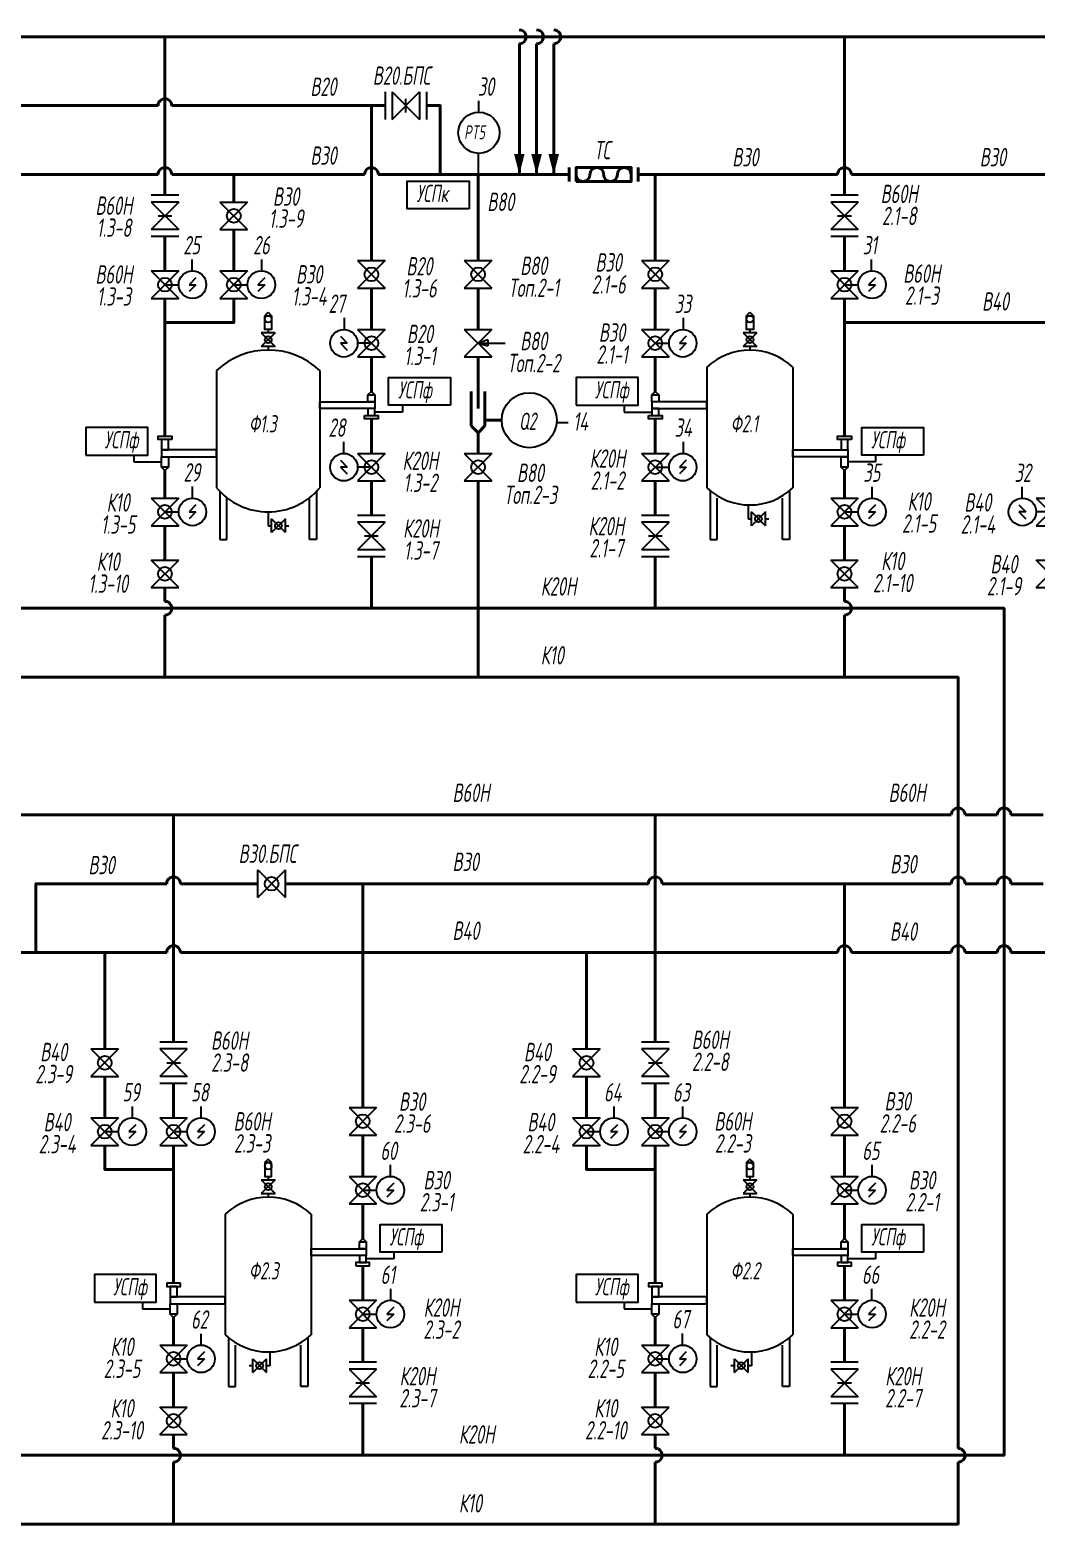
# Model space of a CAD drawing. Header units: millimetres. Extents: x 1510 to 10524, y 7125 to 13164.
# Drawn here: x 3824.5 to 3976.3, y 10867 to 11092.2 of the extents above; entities that cross this region are included whole.
import ezdxf

# ---------------------------------------------------------------- set-up
doc = ezdxf.new("R2010")
doc.units = ezdxf.units.MM
doc.header["$LTSCALE"] = 4
for name, color, linetype in [('1', 7, 'Continuous'), ('2', 7, 'Continuous'), ('В80', 1, 'Continuous'), ('Надписи', 7, 'Continuous')]:
    doc.layers.add(name, color=color, linetype=linetype)
doc.layers.add('В20', color=7, linetype='Continuous', lineweight=40, true_color=0x0a7800)
doc.layers.add('К10', color=7, linetype='Continuous', lineweight=40, true_color=0xffbe00)
for name, color, linetype, lineweight in [('В30', 136, 'Continuous', 40), ('В40', 142, 'Continuous', 40), ('В60Н', 140, 'Continuous', 40), ('К20Н', 33, 'Continuous', 40), ('Р1', 90, 'Continuous', 40), ('Р3', 212, 'Continuous', 40), ('Р4', 50, 'Continuous', 40)]:
    doc.layers.add(name, color=color, linetype=linetype, lineweight=lineweight)
doc.styles.add('Eskd знаки', font='eskd.shx', dxfattribs={"width": 0.8, "oblique": 10})

msp = doc.modelspace()

# ---------------------------------------------------------------- linework, layer by layer
for p, q in [((3878.1, 11082.89), (3878.1, 11078.74)), ((3879.13, 11082.89), (3879.13, 11078.74)), ((3879.13, 11078.74), (3883.29, 11082.89)), ((3879.13, 11082.89), (3883.29, 11078.74)), ((3881.21, 11079.78), (3881.21, 11081.85)), ((3883.29, 11082.89), (3883.29, 11078.74)), ((3884.32, 11082.89), (3884.32, 11078.74)), ((3846.97, 11067.32), (3842.81, 11067.32)), ((3846.97, 11066.29), (3842.81, 11066.29)), ((3842.81, 11066.29), (3846.97, 11062.14)), ((3846.97, 11066.29), (3842.81, 11062.14)), ((3853.19, 11066.29), (3857.34, 11066.29)), ((3857.34, 11066.29), (3853.19, 11062.14)), ((3853.19, 11066.29), (3857.34, 11062.14)), ((3949.44, 11067.32), (3945.29, 11067.32)), ((3949.44, 11066.29), (3945.29, 11066.29)), ((3945.29, 11066.29), (3949.44, 11062.14)), ((3949.44, 11066.29), (3945.29, 11062.14)), ((3843.85, 11064.21), (3845.93, 11064.21)), ((3946.33, 11064.21), (3948.4, 11064.21)), ((3846.97, 11062.14), (3842.81, 11062.14)), ((3853.19, 11062.14), (3857.34, 11062.14)), ((3949.44, 11062.14), (3945.29, 11062.14)), ((3846.97, 11061.1), (3842.81, 11061.1)), ((3949.44, 11061.1), (3945.29, 11061.1)), ((3873.95, 11057.47), (3878.1, 11057.47)), ((3878.1, 11057.47), (3873.95, 11053.31)), ((3873.95, 11057.47), (3878.1, 11053.31)), ((3890.03, 11057.47), (3894.18, 11057.47)), ((3894.18, 11057.47), (3890.03, 11053.31)), ((3890.03, 11057.47), (3894.18, 11053.31)), ((3916.75, 11057.47), (3920.9, 11057.47)), ((3920.9, 11057.47), (3916.75, 11053.31)), ((3916.75, 11057.47), (3920.9, 11053.31)), ((3842.81, 11055.91), (3846.97, 11055.91)), ((3846.97, 11055.91), (3842.81, 11051.76)), ((3842.81, 11055.91), (3846.97, 11051.76)), ((3853.19, 11055.91), (3857.34, 11055.91)), ((3857.34, 11055.91), (3853.19, 11051.76)), ((3853.19, 11055.91), (3857.34, 11051.76)), ((3945.29, 11055.91), (3949.44, 11055.91)), ((3949.44, 11055.91), (3945.29, 11051.76)), ((3945.29, 11055.91), (3949.44, 11051.76)), ((3844.89, 11053.83), (3846.97, 11053.83)), ((3855.27, 11053.83), (3857.34, 11053.83)), ((3873.95, 11053.31), (3878.1, 11053.31)), ((3890.03, 11053.31), (3894.18, 11053.31)), ((3916.75, 11053.31), (3920.9, 11053.31)), ((3947.37, 11053.83), (3949.44, 11053.83)), ((3842.81, 11051.76), (3846.97, 11051.76)), ((3853.19, 11051.76), (3857.34, 11051.76)), ((3945.29, 11051.76), (3949.44, 11051.76)), ((3859.94, 11049.16), (3860.46, 11049.68)), ((3860.46, 11049.68), (3860.97, 11049.16)), ((3932.58, 11049.16), (3933.1, 11049.68)), ((3933.1, 11049.68), (3933.62, 11049.16)), ((3861.49, 11046.57), (3859.42, 11046.57)), ((3859.42, 11046.57), (3861.49, 11044.49)), ((3861.49, 11046.57), (3859.42, 11044.49)), ((3860.46, 11047.09), (3860.46, 11046.57)), ((3873.95, 11047.09), (3878.1, 11047.09)), ((3878.1, 11047.09), (3873.95, 11042.94)), ((3873.95, 11047.09), (3878.1, 11042.94)), ((3890.03, 11047.09), (3894.18, 11047.09)), ((3894.18, 11047.09), (3890.03, 11042.94)), ((3890.03, 11047.09), (3894.18, 11042.94)), ((3893.56, 11045.53), (3892.11, 11045.01)), ((3893.56, 11045.53), (3893.56, 11044.6)), ((3916.75, 11047.09), (3920.9, 11047.09)), ((3920.9, 11047.09), (3916.75, 11042.94)), ((3916.75, 11047.09), (3920.9, 11042.94)), ((3934.13, 11046.57), (3932.06, 11046.57)), ((3932.06, 11046.57), (3934.13, 11044.49)), ((3934.13, 11046.57), (3932.06, 11044.49)), ((3933.1, 11047.09), (3933.1, 11046.57)), ((3861.49, 11044.49), (3859.42, 11044.49)), ((3860.46, 11044.49), (3860.46, 11043.98)), ((3876.02, 11045.01), (3873.95, 11045.01)), ((3892.11, 11045.01), (3893.56, 11044.6)), ((3892.11, 11045.01), (3896.17, 11045.01)), ((3918.83, 11045.01), (3920.9, 11045.01)), ((3934.13, 11044.49), (3932.06, 11044.49)), ((3933.1, 11044.49), (3933.1, 11043.98)), ((3873.95, 11042.94), (3878.1, 11042.94)), ((3890.03, 11042.94), (3894.18, 11042.94)), ((3916.75, 11042.94), (3920.9, 11042.94)), ((3876.02, 11037.75), (3875.5, 11037.23)), ((3876.54, 11037.23), (3876.02, 11037.75)), ((3918.83, 11037.75), (3918.31, 11037.23)), ((3919.35, 11037.23), (3918.83, 11037.75)), ((3880.69, 11034.64), (3876.54, 11034.64)), ((3880.69, 11035.67), (3880.69, 11034.64)), ((3914.16, 11035.67), (3914.16, 11034.64)), ((3914.16, 11034.64), (3918.31, 11034.64)), ((3840.22, 11028.15), (3840.22, 11027.11)), ((3873.95, 11028.41), (3878.1, 11028.41)), ((3878.1, 11028.41), (3873.95, 11024.26)), ((3873.95, 11028.41), (3878.1, 11024.26)), ((3890.03, 11028.41), (3894.18, 11028.41)), ((3894.18, 11028.41), (3890.03, 11024.26)), ((3890.03, 11028.41), (3894.18, 11024.26)), ((3916.75, 11028.41), (3920.9, 11028.41)), ((3920.9, 11028.41), (3916.75, 11024.26)), ((3916.75, 11028.41), (3920.9, 11024.26)), ((3952.03, 11028.15), (3952.03, 11027.11)), ((3840.22, 11027.11), (3844.37, 11027.11)), ((3844.89, 11025.82), (3844.37, 11026.33)), ((3845.41, 11026.33), (3844.89, 11025.82)), ((3876.02, 11026.33), (3873.95, 11026.33)), ((3918.83, 11026.33), (3920.9, 11026.33)), ((3947.37, 11025.82), (3946.85, 11026.33)), ((3947.88, 11026.33), (3947.37, 11025.82)), ((3952.03, 11027.11), (3947.88, 11027.11)), ((3873.95, 11024.26), (3878.1, 11024.26)), ((3890.03, 11024.26), (3894.18, 11024.26)), ((3916.75, 11024.26), (3920.9, 11024.26)), ((3842.81, 11021.66), (3846.97, 11021.66)), ((3846.97, 11021.66), (3842.81, 11017.51)), ((3842.81, 11021.66), (3846.97, 11017.51)), ((3932.84, 11020.63), (3932.84, 11018.55)), ((3945.29, 11021.66), (3949.44, 11021.66)), ((3949.44, 11021.66), (3945.29, 11017.51)), ((3945.29, 11021.66), (3949.44, 11017.51)), ((3976.26, 11021.66), (3980.41, 11021.66)), ((3980.41, 11021.66), (3976.26, 11017.51)), ((3976.26, 11021.66), (3980.41, 11017.51)), ((3844.89, 11019.59), (3846.97, 11019.59)), ((3860.46, 11019.59), (3860.46, 11017.51)), ((3860.97, 11016.48), (3860.97, 11018.55)), ((3863.05, 11018.55), (3860.97, 11016.48)), ((3863.05, 11016.48), (3860.97, 11018.55)), ((3863.05, 11016.48), (3863.05, 11018.55)), ((3878.1, 11019.07), (3873.95, 11019.07)), ((3920.9, 11019.07), (3916.75, 11019.07)), ((3932.84, 11018.55), (3933.36, 11018.55)), ((3933.36, 11017.51), (3933.36, 11019.59)), ((3935.43, 11019.59), (3933.36, 11017.51)), ((3935.43, 11017.51), (3933.36, 11019.59)), ((3935.43, 11017.51), (3935.43, 11019.59)), ((3935.43, 11018.55), (3935.95, 11018.55)), ((3947.37, 11019.59), (3949.44, 11019.59)), ((3978.34, 11019.59), (3976.26, 11019.59)), ((3842.81, 11017.51), (3846.97, 11017.51)), ((3860.46, 11017.51), (3860.97, 11017.51)), ((3863.05, 11017.51), (3863.57, 11017.51)), ((3878.1, 11018.03), (3873.95, 11018.03)), ((3873.95, 11018.03), (3878.1, 11013.88)), ((3878.1, 11018.03), (3873.95, 11013.88)), ((3920.9, 11018.03), (3916.75, 11018.03)), ((3916.75, 11018.03), (3920.9, 11013.88)), ((3920.9, 11018.03), (3916.75, 11013.88)), ((3945.29, 11017.51), (3949.44, 11017.51)), ((3976.26, 11017.51), (3980.41, 11017.51)), ((3878.1, 11013.88), (3873.95, 11013.88)), ((3874.98, 11015.96), (3877.06, 11015.96)), ((3920.9, 11013.88), (3916.75, 11013.88)), ((3917.79, 11015.96), (3919.87, 11015.96)), ((3842.81, 11012.32), (3846.97, 11012.32)), ((3846.97, 11008.17), (3842.81, 11012.32)), ((3842.81, 11008.17), (3846.97, 11012.32)), ((3878.1, 11012.84), (3873.95, 11012.84)), ((3920.9, 11012.84), (3916.75, 11012.84)), ((3945.29, 11012.32), (3949.44, 11012.32)), ((3949.44, 11008.17), (3945.29, 11012.32)), ((3945.29, 11008.17), (3949.44, 11012.32)), ((3976.26, 11012.32), (3980.41, 11012.32)), ((3980.41, 11008.17), (3976.26, 11012.32)), ((3976.26, 11008.17), (3980.41, 11012.32)), ((3842.81, 11008.17), (3846.97, 11008.17)), ((3945.29, 11008.17), (3949.44, 11008.17)), ((3976.26, 11008.17), (3980.41, 11008.17)), ((3858.9, 10961.48), (3858.9, 10965.63)), ((3858.9, 10965.63), (3863.05, 10961.48)), ((3858.9, 10961.48), (3863.05, 10965.63)), ((3863.05, 10961.48), (3863.05, 10965.63)), ((3848.26, 10939.68), (3844.11, 10939.68)), ((3920.9, 10939.68), (3916.75, 10939.68)), ((3833.73, 10938.65), (3837.89, 10938.65)), ((3837.89, 10938.65), (3833.73, 10934.5)), ((3833.73, 10938.65), (3837.89, 10934.5)), ((3848.26, 10938.65), (3844.11, 10938.65)), ((3844.11, 10938.65), (3848.26, 10934.5)), ((3848.26, 10938.65), (3844.11, 10934.5)), ((3906.37, 10938.65), (3910.53, 10938.65)), ((3910.53, 10938.65), (3906.37, 10934.5)), ((3906.37, 10938.65), (3910.53, 10934.5)), ((3920.9, 10938.65), (3916.75, 10938.65)), ((3916.75, 10938.65), (3920.9, 10934.5)), ((3920.9, 10938.65), (3916.75, 10934.5)), ((3845.15, 10936.57), (3847.22, 10936.57)), ((3917.79, 10936.57), (3919.87, 10936.57)), ((3833.73, 10934.5), (3837.89, 10934.5)), ((3848.26, 10934.5), (3844.11, 10934.5)), ((3848.26, 10933.46), (3844.11, 10933.46)), ((3906.37, 10934.5), (3910.53, 10934.5)), ((3920.9, 10934.5), (3916.75, 10934.5)), ((3920.9, 10933.46), (3916.75, 10933.46)), ((3872.65, 10929.83), (3876.8, 10929.83)), ((3876.8, 10929.83), (3872.65, 10925.67)), ((3872.65, 10929.83), (3876.8, 10925.67)), ((3945.29, 10929.83), (3949.44, 10929.83)), ((3949.44, 10929.83), (3945.29, 10925.67)), ((3945.29, 10929.83), (3949.44, 10925.67)), ((3833.73, 10928.27), (3837.89, 10928.27)), ((3837.89, 10928.27), (3833.73, 10924.12)), ((3833.73, 10928.27), (3837.89, 10924.12)), ((3835.81, 10926.19), (3837.89, 10926.19)), ((3844.11, 10928.27), (3848.26, 10928.27)), ((3848.26, 10928.27), (3844.11, 10924.12)), ((3844.11, 10928.27), (3848.26, 10924.12)), ((3846.19, 10926.19), (3848.26, 10926.19)), ((3906.37, 10928.27), (3910.53, 10928.27)), ((3910.53, 10928.27), (3906.37, 10924.12)), ((3906.37, 10928.27), (3910.53, 10924.12)), ((3908.45, 10926.19), (3910.53, 10926.19)), ((3916.75, 10928.27), (3920.9, 10928.27)), ((3920.9, 10928.27), (3916.75, 10924.12)), ((3916.75, 10928.27), (3920.9, 10924.12)), ((3918.83, 10926.19), (3920.9, 10926.19)), ((3833.73, 10924.12), (3837.89, 10924.12)), ((3844.11, 10924.12), (3848.26, 10924.12)), ((3872.65, 10925.67), (3876.8, 10925.67)), ((3906.37, 10924.12), (3910.53, 10924.12)), ((3916.75, 10924.12), (3920.9, 10924.12)), ((3945.29, 10925.67), (3949.44, 10925.67)), ((3860.46, 10922.04), (3859.94, 10921.52)), ((3860.97, 10921.52), (3860.46, 10922.04)), ((3933.1, 10922.04), (3932.58, 10921.52)), ((3933.62, 10921.52), (3933.1, 10922.04)), ((3860.46, 10919.45), (3860.46, 10918.93)), ((3872.65, 10919.45), (3876.8, 10919.45)), ((3876.8, 10919.45), (3872.65, 10915.3)), ((3872.65, 10919.45), (3876.8, 10915.3)), ((3933.1, 10919.45), (3933.1, 10918.93)), ((3945.29, 10919.45), (3949.44, 10919.45)), ((3949.44, 10919.45), (3945.29, 10915.3)), ((3945.29, 10919.45), (3949.44, 10915.3)), ((3859.42, 10918.93), (3861.49, 10918.93)), ((3861.49, 10918.93), (3859.42, 10916.85)), ((3859.42, 10918.93), (3861.49, 10916.85)), ((3874.72, 10917.37), (3876.8, 10917.37)), ((3932.06, 10918.93), (3934.13, 10918.93)), ((3934.13, 10918.93), (3932.06, 10916.85)), ((3932.06, 10918.93), (3934.13, 10916.85)), ((3947.37, 10917.37), (3949.44, 10917.37)), ((3859.42, 10916.85), (3861.49, 10916.85)), ((3860.46, 10916.85), (3860.46, 10916.34)), ((3872.65, 10915.3), (3876.8, 10915.3)), ((3932.06, 10916.85), (3934.13, 10916.85)), ((3933.1, 10916.85), (3933.1, 10916.34)), ((3945.29, 10915.3), (3949.44, 10915.3)), ((3874.72, 10910.11), (3874.21, 10909.59)), ((3875.24, 10909.59), (3874.72, 10910.11)), ((3879.39, 10908.03), (3879.39, 10907)), ((3947.37, 10910.11), (3946.85, 10909.59)), ((3947.88, 10909.59), (3947.37, 10910.11)), ((3952.03, 10908.03), (3952.03, 10907)), ((3879.39, 10907), (3875.24, 10907)), ((3952.03, 10907), (3947.88, 10907)), ((3841.52, 10900.51), (3841.52, 10899.47)), ((3841.52, 10899.47), (3845.67, 10899.47)), ((3872.65, 10900.77), (3876.8, 10900.77)), ((3876.8, 10900.77), (3872.65, 10896.62)), ((3872.65, 10900.77), (3876.8, 10896.62)), ((3914.16, 10900.51), (3914.16, 10899.47)), ((3914.16, 10899.47), (3918.31, 10899.47)), ((3945.29, 10900.77), (3949.44, 10900.77)), ((3949.44, 10900.77), (3945.29, 10896.62)), ((3945.29, 10900.77), (3949.44, 10896.62)), ((3846.19, 10898.18), (3845.67, 10898.69)), ((3846.71, 10898.69), (3846.19, 10898.18)), ((3874.72, 10898.69), (3876.8, 10898.69)), ((3918.83, 10898.18), (3918.31, 10898.69)), ((3919.35, 10898.69), (3918.83, 10898.18)), ((3947.37, 10898.69), (3949.44, 10898.69)), ((3872.65, 10896.62), (3876.8, 10896.62)), ((3945.29, 10896.62), (3949.44, 10896.62)), ((3844.11, 10894.02), (3848.26, 10894.02)), ((3848.26, 10894.02), (3844.11, 10889.87)), ((3844.11, 10894.02), (3848.26, 10889.87)), ((3860.72, 10892.99), (3860.72, 10890.91)), ((3916.75, 10894.02), (3920.9, 10894.02)), ((3920.9, 10894.02), (3916.75, 10889.87)), ((3916.75, 10894.02), (3920.9, 10889.87)), ((3933.36, 10892.99), (3933.36, 10890.91)), ((3846.19, 10891.95), (3848.26, 10891.95)), ((3858.12, 10890.91), (3857.6, 10890.91)), ((3858.12, 10889.87), (3858.12, 10891.95)), ((3858.12, 10891.95), (3860.2, 10889.87)), ((3858.12, 10889.87), (3860.2, 10891.95)), ((3860.2, 10889.87), (3860.2, 10891.95)), ((3860.72, 10890.91), (3860.2, 10890.91)), ((3876.8, 10891.43), (3872.65, 10891.43)), ((3876.8, 10890.39), (3872.65, 10890.39)), ((3872.65, 10890.39), (3876.8, 10886.24)), ((3876.8, 10890.39), (3872.65, 10886.24)), ((3918.83, 10891.95), (3920.9, 10891.95)), ((3930.76, 10890.91), (3930.24, 10890.91)), ((3930.76, 10889.87), (3930.76, 10891.95)), ((3930.76, 10891.95), (3932.84, 10889.87)), ((3930.76, 10889.87), (3932.84, 10891.95)), ((3932.84, 10889.87), (3932.84, 10891.95)), ((3933.36, 10890.91), (3932.84, 10890.91)), ((3949.44, 10891.43), (3945.29, 10891.43)), ((3949.44, 10890.39), (3945.29, 10890.39)), ((3945.29, 10890.39), (3949.44, 10886.24)), ((3949.44, 10890.39), (3945.29, 10886.24)), ((3844.11, 10889.87), (3848.26, 10889.87)), ((3873.69, 10888.32), (3875.76, 10888.32)), ((3916.75, 10889.87), (3920.9, 10889.87)), ((3946.33, 10888.32), (3948.4, 10888.32)), ((3876.8, 10886.24), (3872.65, 10886.24)), ((3949.44, 10886.24), (3945.29, 10886.24)), ((3844.11, 10884.68), (3848.26, 10884.68)), ((3848.26, 10880.53), (3844.11, 10884.68)), ((3844.11, 10880.53), (3848.26, 10884.68)), ((3876.8, 10885.2), (3872.65, 10885.2)), ((3916.75, 10884.68), (3920.9, 10884.68)), ((3920.9, 10880.53), (3916.75, 10884.68)), ((3916.75, 10880.53), (3920.9, 10884.68)), ((3949.44, 10885.2), (3945.29, 10885.2)), ((3844.11, 10880.53), (3848.26, 10880.53)), ((3916.75, 10880.53), (3920.9, 10880.53))]:
    msp.add_line(p, q)
at = {"color": 30, "true_color": 0xf26722}
for p, q in [((3892.12, 11073.59), (3892.12, 11070.54)), ((3849.56, 11054.87), (3848.52, 11053.83)), ((3859.94, 11054.87), (3858.9, 11053.83)), ((3952.03, 11054.87), (3951, 11053.83)), ((3848.52, 11053.83), (3849.56, 11053.83)), ((3849.56, 11053.83), (3848.52, 11052.8)), ((3858.9, 11053.83), (3859.94, 11053.83)), ((3859.94, 11053.83), (3858.9, 11052.8)), ((3951, 11053.83), (3952.03, 11053.83)), ((3952.03, 11053.83), (3951, 11052.8)), ((3871.35, 11046.05), (3872.39, 11045.01)), ((3923.5, 11046.05), (3922.46, 11045.01)), ((3872.39, 11045.01), (3871.35, 11045.01)), ((3871.35, 11045.01), (3872.39, 11043.98)), ((3922.46, 11045.01), (3923.5, 11045.01)), ((3923.5, 11045.01), (3922.46, 11043.98)), ((3871.35, 11027.37), (3872.39, 11026.33)), ((3923.5, 11027.37), (3922.46, 11026.33)), ((3872.39, 11026.33), (3871.35, 11026.33)), ((3871.35, 11026.33), (3872.39, 11025.3)), ((3922.46, 11026.33), (3923.5, 11026.33)), ((3923.5, 11026.33), (3922.46, 11025.3)), ((3849.56, 11020.63), (3848.52, 11019.59)), ((3952.03, 11020.63), (3951, 11019.59)), ((3973.67, 11020.63), (3974.71, 11019.59)), ((3848.52, 11019.59), (3849.56, 11019.59)), ((3849.56, 11019.59), (3848.52, 11018.55)), ((3951, 11019.59), (3952.03, 11019.59)), ((3952.03, 11019.59), (3951, 11018.55)), ((3974.71, 11019.59), (3973.67, 11019.59)), ((3973.67, 11019.59), (3974.71, 11018.55)), ((3840.48, 10927.23), (3839.44, 10926.19)), ((3839.44, 10926.19), (3840.48, 10926.19)), ((3840.48, 10926.19), (3839.44, 10925.16)), ((3850.86, 10927.23), (3849.82, 10926.19)), ((3849.82, 10926.19), (3850.86, 10926.19)), ((3850.86, 10926.19), (3849.82, 10925.16)), ((3913.12, 10927.23), (3912.08, 10926.19)), ((3912.08, 10926.19), (3913.12, 10926.19)), ((3913.12, 10926.19), (3912.08, 10925.16)), ((3923.5, 10927.23), (3922.46, 10926.19)), ((3922.46, 10926.19), (3923.5, 10926.19)), ((3923.5, 10926.19), (3922.46, 10925.16)), ((3879.39, 10918.41), (3878.36, 10917.37)), ((3878.36, 10917.37), (3879.39, 10917.37)), ((3879.39, 10917.37), (3878.36, 10916.34)), ((3952.03, 10918.41), (3951, 10917.37)), ((3951, 10917.37), (3952.03, 10917.37)), ((3952.03, 10917.37), (3951, 10916.34)), ((3879.39, 10899.73), (3878.36, 10898.69)), ((3952.03, 10899.73), (3951, 10898.69)), ((3878.36, 10898.69), (3879.39, 10898.69)), ((3879.39, 10898.69), (3878.36, 10897.66)), ((3951, 10898.69), (3952.03, 10898.69)), ((3952.03, 10898.69), (3951, 10897.66)), ((3850.86, 10892.99), (3849.82, 10891.95)), ((3923.5, 10892.99), (3922.46, 10891.95)), ((3849.82, 10891.95), (3850.86, 10891.95)), ((3850.86, 10891.95), (3849.82, 10890.91)), ((3922.46, 10891.95), (3923.5, 10891.95)), ((3923.5, 10891.95), (3922.46, 10890.91))]:
    msp.add_line(p, q, dxfattribs=at)
for points in [[(3890.74, 11065.27), (3881.4, 11065.27), (3881.4, 11069.42), (3890.74, 11069.42)], [(3859.94, 11049.16), (3860.97, 11049.16), (3860.97, 11047.09), (3859.94, 11047.09)], [(3932.58, 11049.16), (3933.62, 11049.16), (3933.62, 11047.09), (3932.58, 11047.09)], [(3887.96, 11035.67), (3878.62, 11035.67), (3878.62, 11039.82), (3887.96, 11039.82)], [(3906.89, 11035.67), (3916.23, 11035.67), (3916.23, 11039.82), (3906.89, 11039.82)], [(3832.96, 11028.15), (3842.3, 11028.15), (3842.3, 11032.3), (3832.96, 11032.3)], [(3959.3, 11028.15), (3949.96, 11028.15), (3949.96, 11032.3), (3959.3, 11032.3)], [(3860.97, 10921.52), (3859.94, 10921.52), (3859.94, 10919.45), (3860.97, 10919.45)], [(3933.62, 10921.52), (3932.58, 10921.52), (3932.58, 10919.45), (3933.62, 10919.45)], [(3886.66, 10908.03), (3877.32, 10908.03), (3877.32, 10912.18), (3886.66, 10912.18)], [(3959.3, 10908.03), (3949.96, 10908.03), (3949.96, 10912.18), (3959.3, 10912.18)], [(3834.25, 10900.51), (3843.59, 10900.51), (3843.59, 10904.66), (3834.25, 10904.66)], [(3906.89, 10900.51), (3916.23, 10900.51), (3916.23, 10904.66), (3906.89, 10904.66)]]:
    msp.add_lwpolyline(points, close=True)
for centre, radius in [((3892.23, 11076.73), 3.11), ((3849.04, 11053.83), 2.08), ((3859.42, 11053.83), 2.08), ((3951.52, 11053.83), 2.08), ((3871.87, 11045.01), 2.08), ((3922.98, 11045.01), 2.08), ((3899.83, 11033.4), 4.15), ((3871.87, 11026.33), 2.08), ((3922.98, 11026.33), 2.08), ((3849.04, 11019.59), 2.08), ((3951.52, 11019.59), 2.08), ((3974.19, 11019.59), 2.08), ((3839.96, 10926.19), 2.08), ((3850.34, 10926.19), 2.08), ((3912.6, 10926.19), 2.08), ((3922.98, 10926.19), 2.08), ((3878.88, 10917.37), 2.08), ((3951.52, 10917.37), 2.08), ((3878.88, 10898.69), 2.08), ((3951.52, 10898.69), 2.08), ((3850.34, 10891.95), 2.08), ((3922.98, 10891.95), 2.08)]:
    msp.add_circle(centre, radius, dxfattribs=at)
for centre, radius in [((3855.27, 11064.21), 1.04), ((3844.89, 11053.83), 1.04), ((3855.27, 11053.83), 1.04), ((3876.02, 11055.39), 1.04), ((3892.11, 11055.39), 1.04), ((3918.83, 11055.39), 1.04), ((3947.37, 11053.83), 1.04), ((3860.46, 11048.65), 0.519), ((3933.1, 11048.65), 0.519), ((3860.46, 11045.53), 0.519), ((3876.02, 11045.01), 1.04), ((3918.83, 11045.01), 1.04), ((3933.1, 11045.53), 0.519), ((3876.02, 11026.33), 1.04), ((3892.11, 11026.33), 1.04), ((3918.83, 11026.33), 1.04), ((3844.89, 11019.59), 1.04), ((3947.37, 11019.59), 1.04), ((3934.39, 11018.55), 0.519), ((3862.01, 11017.51), 0.519), ((3844.89, 11010.25), 1.04), ((3947.37, 11010.25), 1.04), ((3860.97, 10963.55), 1.04), ((3835.81, 10936.57), 1.04), ((3908.45, 10936.57), 1.04), ((3874.72, 10927.75), 1.04), ((3947.37, 10927.75), 1.04), ((3835.81, 10926.19), 1.04), ((3846.19, 10926.19), 1.04), ((3908.45, 10926.19), 1.04), ((3918.83, 10926.19), 1.04), ((3860.46, 10921.01), 0.519), ((3933.1, 10921.01), 0.519), ((3860.46, 10917.89), 0.519), ((3874.72, 10917.37), 1.04), ((3933.1, 10917.89), 0.519), ((3947.37, 10917.37), 1.04), ((3874.72, 10898.69), 1.04), ((3947.37, 10898.69), 1.04), ((3846.19, 10891.95), 1.04), ((3918.83, 10891.95), 1.04), ((3859.16, 10890.91), 0.519), ((3931.8, 10890.91), 0.519), ((3846.19, 10882.61), 1.04), ((3918.83, 10882.61), 1.04)]:
    msp.add_circle(centre, radius)
at = {"layer": '1'}
for p, q in [((3852.67, 11040.88), (3852.67, 11023.22)), ((3868.24, 11040.88), (3868.24, 11023.22)), ((3926.61, 11041.38), (3926.61, 11023.22)), ((3939.58, 11041.38), (3939.58, 11023.22)), ((3853.19, 11022.7), (3853.19, 11015.44)), ((3854.23, 11015.44), (3854.23, 11021.66)), ((3866.68, 11015.44), (3866.68, 11021.66)), ((3867.72, 11022.66), (3867.72, 11015.44)), ((3927.13, 11022.7), (3927.13, 11015.44)), ((3928.17, 11015.44), (3928.17, 11021.66)), ((3938.03, 11015.44), (3938.03, 11021.66)), ((3939.06, 11022.66), (3939.06, 11015.44)), ((3853.19, 11015.44), (3854.23, 11015.44)), ((3867.72, 11015.44), (3866.68, 11015.44)), ((3927.13, 11015.44), (3928.17, 11015.44)), ((3939.06, 11015.44), (3938.03, 11015.44)), ((3853.97, 10913.74), (3853.97, 10895.58)), ((3866.94, 10913.74), (3866.94, 10895.58)), ((3926.61, 10913.74), (3926.61, 10895.58)), ((3939.58, 10913.74), (3939.58, 10895.58)), ((3854.49, 10895.02), (3854.49, 10887.8)), ((3866.42, 10895.06), (3866.42, 10887.8)), ((3927.13, 10895.02), (3927.13, 10887.8)), ((3939.06, 10895.06), (3939.06, 10887.8)), ((3855.53, 10887.8), (3855.53, 10894.02)), ((3865.38, 10887.8), (3865.38, 10894.02)), ((3928.17, 10887.8), (3928.17, 10894.02)), ((3938.03, 10887.8), (3938.03, 10894.02)), ((3854.49, 10887.8), (3855.53, 10887.8)), ((3866.42, 10887.8), (3865.38, 10887.8)), ((3927.13, 10887.8), (3928.17, 10887.8)), ((3939.06, 10887.8), (3938.03, 10887.8))]:
    msp.add_line(p, q, dxfattribs=at)
for points in [[(3876.54, 11036.19), (3875.5, 11036.19), (3875.5, 11037.23), (3876.54, 11037.23)], [(3919.35, 11036.19), (3918.31, 11036.19), (3918.31, 11037.23), (3919.35, 11037.23)], [(3876.54, 11035.15), (3868.24, 11035.15), (3868.24, 11036.19), (3876.54, 11036.19)], [(3874.98, 11034.12), (3877.06, 11034.12), (3877.06, 11033.6), (3874.98, 11033.6)], [(3876.54, 11035.15), (3875.5, 11035.15), (3875.5, 11034.12), (3876.54, 11034.12)], [(3917.79, 11034.12), (3919.87, 11034.12), (3919.87, 11033.6), (3917.79, 11033.6)], [(3918.31, 11035.15), (3926.61, 11035.15), (3926.61, 11036.19), (3918.31, 11036.19)], [(3919.35, 11035.15), (3918.31, 11035.15), (3918.31, 11034.12), (3919.35, 11034.12)], [(3845.93, 11030.49), (3843.85, 11030.49), (3843.85, 11031), (3845.93, 11031)], [(3844.37, 11028.93), (3845.41, 11028.93), (3845.41, 11030.49), (3844.37, 11030.49)], [(3948.4, 11030.49), (3946.33, 11030.49), (3946.33, 11031), (3948.4, 11031)], [(3946.85, 11028.93), (3947.88, 11028.93), (3947.88, 11030.49), (3946.85, 11030.49)], [(3844.37, 11027.89), (3852.67, 11027.89), (3852.67, 11028.93), (3844.37, 11028.93)], [(3844.37, 11027.89), (3845.41, 11027.89), (3845.41, 11026.33), (3844.37, 11026.33)], [(3947.88, 11027.89), (3939.58, 11027.89), (3939.58, 11028.93), (3947.88, 11028.93)], [(3946.85, 11027.89), (3947.88, 11027.89), (3947.88, 11026.33), (3946.85, 11026.33)], [(3875.24, 10907.51), (3866.94, 10907.51), (3866.94, 10908.55), (3875.24, 10908.55)], [(3875.24, 10908.55), (3874.21, 10908.55), (3874.21, 10909.59), (3875.24, 10909.59)], [(3947.88, 10907.51), (3939.58, 10907.51), (3939.58, 10908.55), (3947.88, 10908.55)], [(3947.88, 10908.55), (3946.85, 10908.55), (3946.85, 10909.59), (3947.88, 10909.59)], [(3873.69, 10905.96), (3875.76, 10905.96), (3875.76, 10906.48), (3873.69, 10906.48)], [(3875.24, 10907.51), (3874.21, 10907.51), (3874.21, 10906.48), (3875.24, 10906.48)], [(3946.33, 10905.96), (3948.4, 10905.96), (3948.4, 10906.48), (3946.33, 10906.48)], [(3947.88, 10907.51), (3946.85, 10907.51), (3946.85, 10906.48), (3947.88, 10906.48)], [(3847.22, 10903.36), (3845.15, 10903.36), (3845.15, 10902.85), (3847.22, 10902.85)], [(3845.67, 10901.29), (3846.71, 10901.29), (3846.71, 10902.85), (3845.67, 10902.85)], [(3845.67, 10900.25), (3853.97, 10900.25), (3853.97, 10901.29), (3845.67, 10901.29)], [(3919.87, 10903.36), (3917.79, 10903.36), (3917.79, 10902.85), (3919.87, 10902.85)], [(3918.31, 10901.29), (3919.35, 10901.29), (3919.35, 10902.85), (3918.31, 10902.85)], [(3918.31, 10900.25), (3926.61, 10900.25), (3926.61, 10901.29), (3918.31, 10901.29)], [(3845.67, 10900.25), (3846.71, 10900.25), (3846.71, 10898.69), (3845.67, 10898.69)], [(3918.31, 10900.25), (3919.35, 10900.25), (3919.35, 10898.69), (3918.31, 10898.69)]]:
    msp.add_lwpolyline(points, close=True, dxfattribs=at)
for centre, radius, start, end in [((3860.46, 11032.65), 11.33, 46.6141, 133.3859), ((3933.1, 11034.57), 9.4, 46.3972, 133.6028), ((3860.46, 11029.74), 10.15, 219.9662, 320.0338), ((3933.1, 11030.02), 9.39, 226.3426, 313.6574), ((3860.46, 10906.93), 9.4, 46.3972, 133.6028), ((3933.1, 10906.93), 9.4, 46.3972, 133.6028), ((3860.46, 10902.38), 9.39, 226.3426, 313.6574), ((3933.1, 10902.38), 9.39, 226.3426, 313.6574)]:
    msp.add_arc(centre, radius, start, end, dxfattribs=at)
at = {"layer": 'В20'}
for points in [[(3773.29, 11080.81), (3843.85, 11080.81)], [(3845.93, 11080.81), (3876.02, 11080.81), (3876.02, 11057.47)], [(3876.02, 11080.81), (3878.1, 11080.81)], [(3884.32, 11080.81), (3886.4, 11080.81), (3886.4, 11070.44)], [(3876.02, 11053.31), (3876.02, 11047.09)], [(3876.02, 11042.94), (3876.02, 11037.75)]]:
    msp.add_lwpolyline(points, dxfattribs=at)
msp.add_arc((3844.89, 11080.81), 1.04, 359.7459, 180.2541, dxfattribs=at)
at = {"layer": 'В30'}
for p, q in [((3905.86, 11071.48), (3905.86, 11069.4)), ((3916.23, 11071.48), (3916.23, 11069.4))]:
    msp.add_line(p, q, dxfattribs=at)
for points in [[(3804.42, 11070.44), (3843.85, 11070.44)], [(3845.93, 11070.44), (3874.98, 11070.44)], [(3855.27, 11066.29), (3855.27, 11070.44)], [(3877.06, 11070.44), (3905.86, 11070.44)], [(3916.23, 11070.44), (3918.83, 11070.44), (3918.83, 11057.47)], [(3946.33, 11070.44), (3918.83, 11070.44)], [(3979.38, 10963.55), (3985.26, 10963.55), (3985.26, 11070.44), (3948.4, 11070.44)], [(3855.27, 11055.91), (3855.27, 11062.14)], [(3918.83, 11053.31), (3918.83, 11047.09)], [(3844.89, 11048.13), (3855.27, 11048.13), (3855.27, 11051.76)], [(3918.83, 11042.94), (3918.83, 11037.75)], [(3845.15, 10963.55), (3825.43, 10963.55), (3825.43, 10953.17)], [(3858.9, 10963.55), (3847.22, 10963.55)], [(3874.72, 10963.55), (3863.05, 10963.55)], [(3874.72, 10929.83), (3874.72, 10963.55), (3917.79, 10963.55)], [(3919.87, 10963.55), (3947.37, 10963.55)], [(3947.37, 10929.83), (3947.37, 10963.55), (3963.46, 10963.55)], [(3965.54, 10963.55), (3970.38, 10963.55)], [(3972.46, 10963.55), (3977.3, 10963.55)], [(3874.72, 10919.45), (3874.72, 10925.67)], [(3947.37, 10919.45), (3947.37, 10925.67)], [(3874.72, 10910.11), (3874.72, 10915.3)], [(3947.37, 10910.11), (3947.37, 10915.3)]]:
    msp.add_lwpolyline(points, dxfattribs=at)
msp.add_lwpolyline([(3906.89, 11069.4), (3906.89, 11071.48), (3915.2, 11071.48), (3915.2, 11069.4)], close=True, dxfattribs=at)
for centre, start, end in [((3844.89, 11070.44), 359.7459, 180.2541), ((3876.02, 11070.44), 359.7459, 180.2541), ((3907.93, 11070.44), 180, 0), ((3910.01, 11070.44), 0, 180), ((3912.08, 11070.44), 180, 0), ((3914.16, 11070.44), 0, 180), ((3947.37, 11070.44), 359.7459, 180.2541), ((3846.19, 10963.55), 359.7459, 180.2541), ((3918.83, 10963.55), 359.7459, 180.2541), ((3964.5, 10963.55), 359.7459, 180.2541), ((3971.42, 10963.55), 359.7459, 180.2541)]:
    msp.add_arc(centre, 1.04, start, end, dxfattribs=at)
at = {"layer": 'В40'}
for points in [[(3947.37, 11048.13), (3978.34, 11048.13), (3978.34, 11021.66)], [(3978.34, 11008.17), (3978.34, 10953.17), (3972.46, 10953.17)], [(3773.29, 10953.17), (3835.81, 10953.17)], [(3845.15, 10953.17), (3835.81, 10953.17), (3835.81, 10938.65)], [(3946.33, 10953.17), (3847.22, 10953.17)], [(3908.45, 10953.17), (3908.45, 10938.65)], [(3963.46, 10953.17), (3948.4, 10953.17)], [(3970.38, 10953.17), (3965.54, 10953.17)], [(3835.81, 10934.5), (3835.81, 10928.27)], [(3908.45, 10934.5), (3908.45, 10928.27)], [(3835.81, 10924.12), (3835.81, 10920.49), (3846.19, 10920.49)], [(3908.45, 10924.12), (3908.45, 10920.49), (3918.83, 10920.49)]]:
    msp.add_lwpolyline(points, dxfattribs=at)
for centre in [(3846.19, 10953.17), (3947.37, 10953.17), (3964.5, 10953.17), (3971.42, 10953.17)]:
    msp.add_arc(centre, 1.04, 359.7459, 180.2541, dxfattribs=at)
at = {"layer": 'В60Н'}
for points in [[(3947.37, 11067.32), (3947.37, 11091.19), (3699.61, 11091.19)], [(3844.89, 11067.32), (3844.89, 11091.19)], [(3947.37, 11091.19), (3992.17, 11091.19), (3992.17, 10973.93), (3986.29, 10973.93)], [(3844.89, 11055.91), (3844.89, 11061.1)], [(3947.37, 11055.91), (3947.37, 11061.1)], [(3844.89, 11031), (3844.89, 11051.76)], [(3947.37, 11031), (3947.37, 11051.76)], [(3658.1, 10912.08), (3658.1, 10973.93), (3918.83, 10973.93), (3918.83, 10939.68)], [(3846.19, 10939.68), (3846.19, 10973.93)], [(3963.46, 10973.93), (3918.83, 10973.93)], [(3970.38, 10973.93), (3965.54, 10973.93)], [(3977.3, 10973.93), (3972.46, 10973.93)], [(3846.19, 10933.46), (3846.19, 10928.27)], [(3918.83, 10933.46), (3918.83, 10928.27)], [(3846.19, 10924.12), (3846.19, 10903.36)], [(3918.83, 10924.12), (3918.83, 10903.36)]]:
    msp.add_lwpolyline(points, dxfattribs=at)
for centre in [(3964.5, 10973.93), (3971.42, 10973.93)]:
    msp.add_arc(centre, 1.04, 359.7459, 180.2541, dxfattribs=at)
at = {"layer": 'В80', "lineweight": 40}
for p, q in [((3892.11, 11042.94), (3892.11, 11035.15)), ((3891.07, 11037.75), (3891.07, 11032.56)), ((3893.14, 11037.75), (3893.14, 11032.56)), ((3891.07, 11032.56), (3892.11, 11031.52)), ((3893.14, 11032.56), (3892.11, 11031.52)), ((3892.11, 11031.52), (3892.11, 11028.41))]:
    msp.add_line(p, q, dxfattribs=at)
for points in [[(3892.11, 11070.44), (3892.11, 11057.47)], [(3892.11, 11053.31), (3892.11, 11047.09)], [(3892.11, 11024.26), (3892.11, 10994.68)]]:
    msp.add_lwpolyline(points, dxfattribs=at)
at = {"layer": 'К10'}
for points in [[(3844.89, 11025.82), (3844.89, 11021.66)], [(3947.37, 11025.82), (3947.37, 11021.66)], [(3844.89, 11017.51), (3844.89, 11012.32)], [(3947.37, 11017.51), (3947.37, 11012.32)], [(3844.89, 11008.17), (3844.89, 11006.1)], [(3947.37, 11008.17), (3947.37, 11006.1)], [(3947.37, 11004.02), (3947.37, 10994.68), (3677.82, 10994.68)], [(3844.89, 11004.02), (3844.89, 10994.68)], [(3964.5, 10878.46), (3964.5, 10994.68), (3947.37, 10994.68)], [(3846.19, 10898.18), (3846.19, 10894.02)], [(3918.83, 10898.18), (3918.83, 10894.02)], [(3846.19, 10889.87), (3846.19, 10884.68)], [(3918.83, 10889.87), (3918.83, 10884.68)], [(3846.19, 10880.53), (3846.19, 10878.46)], [(3918.83, 10880.53), (3918.83, 10878.46)], [(3730.74, 10867.04), (3964.5, 10867.04), (3964.5, 10876.38)], [(3846.19, 10876.38), (3846.19, 10867.04)], [(3918.83, 10876.38), (3918.83, 10867.04)]]:
    msp.add_lwpolyline(points, dxfattribs=at)
for centre in [(3844.89, 11005.06), (3947.37, 11005.06), (3846.19, 10877.42), (3918.83, 10877.42), (3964.5, 10877.42)]:
    msp.add_arc(centre, 1.04, 269.7459, 90.2541, dxfattribs=at)
at = {"layer": 'К20Н'}
for points in [[(3876.02, 11033.6), (3876.02, 11028.41)], [(3918.83, 11033.6), (3918.83, 11028.41)], [(3876.02, 11024.26), (3876.02, 11019.07)], [(3918.83, 11024.26), (3918.83, 11019.07)], [(3918.83, 11012.84), (3918.83, 11005.06), (3659.14, 11005.06)], [(3876.02, 11012.84), (3876.02, 11005.06)], [(3947.37, 10877.42), (3971.42, 10877.42), (3971.42, 11005.06), (3918.83, 11005.06)], [(3947.37, 10885.2), (3947.37, 10877.42), (3678.85, 10877.42), (3678.85, 10932.42), (3659.14, 10932.42)], [(3874.72, 10905.96), (3874.72, 10900.77)], [(3947.37, 10905.96), (3947.37, 10900.77)], [(3874.72, 10896.62), (3874.72, 10891.43)], [(3947.37, 10896.62), (3947.37, 10891.43)], [(3874.72, 10885.2), (3874.72, 10877.42)]]:
    msp.add_lwpolyline(points, dxfattribs=at)
at = {"layer": 'Надписи', "color": 30, "true_color": 0xf26722}
for p, q in [((3892.23, 11079.83), (3892.23, 11081.56)), ((3849, 11055.93), (3849, 11057.65)), ((3859.52, 11055.93), (3859.52, 11057.65)), ((3951.45, 11055.93), (3951.45, 11057.65)), ((3871.97, 11047.11), (3871.97, 11048.83)), ((3923.07, 11047.09), (3923.07, 11048.81)), ((3903.98, 11033.07), (3905.71, 11033.07)), ((3871.88, 11028.44), (3871.88, 11030.17)), ((3923.08, 11028.43), (3923.08, 11030.15)), ((3849.03, 11021.69), (3849.03, 11023.41)), ((3951.54, 11021.64), (3951.54, 11023.37)), ((3974.14, 11021.63), (3974.14, 11023.35)), ((3840.02, 10928.27), (3840.02, 10929.99)), ((3850.36, 10928.27), (3850.36, 10930)), ((3912.61, 10928.26), (3912.61, 10929.99)), ((3923, 10928.25), (3923, 10929.97)), ((3878.89, 10919.45), (3878.89, 10921.18)), ((3951.55, 10919.45), (3951.55, 10921.18)), ((3878.93, 10900.76), (3878.93, 10902.49)), ((3951.51, 10900.77), (3951.51, 10902.49)), ((3850.35, 10894.02), (3850.35, 10895.74)), ((3922.94, 10894.06), (3922.94, 10895.78))]:
    msp.add_line(p, q, dxfattribs=at)
at = {"layer": 'Р1'}
msp.add_lwpolyline([(3903.52, 11090.15), (3903.52, 11070.44)], dxfattribs=at)
msp.add_lwpolyline([(3903.52, 11073.55, 1.6, 0, 0), (3903.52, 11070.44, 0, 0, 0)], format="xyseb", dxfattribs=at)
at = {"layer": 'Р1', "color": 1}
msp.add_lwpolyline([(3893.09, 11033.4), (3895.68, 11033.4)], dxfattribs=at)
at = {"layer": 'Р1'}
msp.add_arc((3903.52, 11091.19), 1.04, 269.7459, 90.2541, dxfattribs=at)
at = {"layer": 'Р3'}
msp.add_lwpolyline([(3900.93, 11090.15), (3900.93, 11070.44)], dxfattribs=at)
msp.add_lwpolyline([(3900.93, 11073.55, 1.6, 0, 0), (3900.93, 11070.44, 0, 0, 0)], format="xyseb", dxfattribs=at)
msp.add_arc((3900.93, 11091.19), 1.04, 269.7459, 90.2541, dxfattribs=at)
at = {"layer": 'Р4'}
msp.add_lwpolyline([(3898.33, 11090.15), (3898.33, 11070.44)], dxfattribs=at)
msp.add_lwpolyline([(3898.33, 11073.55, 1.6, 0, 0), (3898.33, 11070.44, 0, 0, 0)], format="xyseb", dxfattribs=at)
msp.add_arc((3898.33, 11091.19), 1.04, 269.7459, 90.2541, dxfattribs=at)

# ---------------------------------------------------------------- texts
at = {"ltscale": 15, "char_height": 2.594, "width": 8.8206, "attachment_point": 1, "style": 'Eskd знаки'}
for s, insert in [('Ф1.3', (3857.57, 11034.16)), ('Ф2.1', (3930.21, 11034.16)), ('Ф2.3', (3857.57, 10906.52)), ('Ф2.2', (3930.21, 10906.52))]:
    msp.add_mtext(s, dxfattribs=dict(at, insert=insert))
at = {"layer": '1', "style": 'Eskd знаки'}
for s, width, insert, char_height, attachment_point in [('PT5', 5.4214, (3890.02, 11077.83), 2.075, 1), ('ТС', 23.4884, (3912.07, 11075.5), 2.767, 3), ('УСПк', 23.4884, (3882.83, 11068.88), 2.594, 1), ('УСПф', 23.4884, (3880.04, 11039.28), 2.594, 1), ('УСПф', 23.4884, (3914.81, 11039.28), 2.594, 3), ('УСПф', 23.4884, (3840.87, 11031.76), 2.594, 3), ('УСПф', 23.4884, (3951.38, 11031.76), 2.594, 1), ('УСПф', 23.4884, (3878.74, 10911.64), 2.594, 1), ('УСПф', 23.4884, (3951.38, 10911.64), 2.594, 1), ('УСПф', 23.4884, (3842.17, 10904.12), 2.594, 3), ('УСПф', 23.4884, (3914.81, 10904.12), 2.594, 3)]:
    msp.add_mtext_dynamic_manual_height_columns(s, width=width, gutter_width=0.233, heights=[0], dxfattribs=dict(at, insert=insert, char_height=char_height, attachment_point=attachment_point))
at = {"layer": '2', "ltscale": 15, "insert": (3898.28, 11034.54), "char_height": 2.594, "width": 5.6872, "attachment_point": 1, "style": 'Eskd знаки'}
msp.add_mtext('Q2', dxfattribs=at)
at = {"layer": 'Надписи', "ltscale": 15, "char_height": 2.767, "width": 8.8206, "attachment_point": 1, "style": 'Eskd знаки'}
for s, insert in [('В20.БПС', (3876.23, 11086.72)), ('В20', (3866.82, 11085.05)), ('В30', (3866.82, 11074.67)), ('В30', (3930.45, 11074.43)), ('В30', (3967.76, 11074.43)), ('В80', (3893.5, 11067.7)), ('В40', (3968.11, 11052.69)), ('К20Н', (3901.55, 11009.74)), ('К10', (3901.55, 10999.37)), ('В60Н', (3888.26, 10978.65)), ('В60Н', (3954.02, 10978.65)), ('В30.БПС', (3856, 10969.46)), ('В30', (3833.35, 10967.75)), ('В30', (3888.26, 10968.24)), ('В30', (3954.26, 10967.89)), ('В40', (3888.26, 10957.86)), ('В40', (3954.22, 10957.73)), ('К20Н', (3889.21, 10881.95)), ('К10', (3889.21, 10871.57))]:
    msp.add_mtext(s, dxfattribs=dict(at, insert=insert))
at = {"layer": 'Надписи', "ltscale": 15, "width": 8.8206, "line_spacing_factor": 0.72, "style": 'Eskd знаки'}
for s, insert, char_height, attachment_point in [('30', (3892.07, 11085.07), 2.767, 1), ('В30^J1.3-9', (3863.16, 11065.45), 2.767, 5), ('В60Н^J2.1-8', (3955.61, 11065.85), 2.7673, 5), ('В60Н^J1.3-8', (3837.2, 11064.08), 2.7673, 5), ('25', (3847.66, 11061.17), 2.767, 1), ('26', (3858.18, 11061.17), 2.767, 1), ('31', (3950.12, 11061.17), 2.767, 1), ('В60Н^J1.3-3', (3837.2, 11053.72), 2.7673, 5), ('В30^J1.3-4', (3866.64, 11053.73), 2.767, 5), ('В20^J1.3-6', (3883.26, 11054.94), 2.767, 5), ('В80^JТоп.2-1', (3900.5, 11055.03), 2.7673, 5), ('В30^J2.1-6', (3911.79, 11055.53), 2.767, 5), ('В60Н^J2.1-3', (3959.02, 11053.84), 2.7673, 5), ('27', (3869.57, 11052.35), 2.767, 1), ('33', (3921.74, 11052.33), 2.767, 1), ('В20^J1.3-1', (3883.35, 11044.75), 2.767, 5), ('В30^J2.1-1', (3912.31, 11044.96), 2.767, 5), ('В80^JТоп.2-2', (3900.5, 11043.68), 2.7673, 5), ('14', (3906.46, 11034.59), 2.767, 1), ('28', (3869.54, 11033.68), 2.767, 1), ('34', (3921.75, 11033.67), 2.767, 1), ('К20Н^J1.3-2', (3883.4, 11025.64), 2.7673, 5), ('К20Н^J2.1-2', (3911.62, 11025.97), 2.7673, 5), ('29', (3847.69, 11026.93), 2.767, 1), ('В80^JТоп.2-3', (3900.01, 11023.82), 2.7673, 5), ('35', (3950.21, 11026.88), 2.767, 1), ('32', (3975.48, 11026.87), 2.767, 3), ('К10^J1.3-5', (3837.83, 11019.35), 2.767, 5), ('К10^J2.1-5', (3958.61, 11019.5), 2.767, 5), ('В40^J2.1-4', (3967.47, 11019.36), 2.767, 5), ('К20Н^J1.3-7', (3883.49, 11015.44), 2.7673, 5), ('К20Н^J2.1-7', (3911.45, 11015.77), 2.7673, 5), ('К10^J1.3-10', (3836.32, 11010.43), 2.7673, 5), ('К10^J2.1-10', (3954.63, 11010.53), 2.7673, 5), ('В40^J2.1-9', (3971.41, 11010.05), 2.767, 5), ('В40^J2.3-9', (3828.11, 10936.53), 2.767, 5), ('В60Н^J2.3-8', (3854.63, 10938.26), 2.7673, 5), ('В40^J2.2-9', (3901.06, 10936.53), 2.767, 5), ('В60Н^J2.2-8', (3927.12, 10938.38), 2.7673, 5), ('59', (3838.5, 10933.51), 2.767, 1), ('58', (3848.84, 10933.51), 2.767, 1), ('64', (3911.1, 10933.5), 2.767, 1), ('63', (3921.49, 10933.49), 2.767, 1), ('В30^J2.3-6', (3882.16, 10929.06), 2.767, 5), ('В30^J2.2-6', (3955.39, 10929.1), 2.767, 5), ('В40^J2.3-4', (3828.63, 10925.97), 2.767, 5), ('В60Н^J2.3-3', (3858.04, 10926.08), 2.7673, 5), ('В40^J2.2-4', (3901.58, 10925.97), 2.767, 5), ('В60Н^J2.2-3', (3930.53, 10926.08), 2.7673, 5), ('60', (3877.38, 10924.69), 2.767, 1), ('65', (3950.04, 10924.69), 2.767, 1), ('В30^J2.3-1', (3885.86, 10917.22), 2.767, 5), ('В30^J2.2-1', (3959.08, 10917.22), 2.767, 5), ('61', (3877.42, 10906), 2.767, 1), ('66', (3950, 10906.01), 2.767, 1), ('62', (3848.83, 10899.26), 2.767, 1), ('К20Н^J2.3-2', (3886.58, 10898.02), 2.7673, 5), ('67', (3921.42, 10899.3), 2.767, 1), ('К20Н^J2.2-2', (3959.8, 10898.02), 2.7673, 5), ('К10^J2.3-5', (3838.41, 10892.12), 2.767, 5), ('К10^J2.2-5', (3911.36, 10892.12), 2.767, 5), ('К20Н^J2.3-7', (3882.97, 10887.68), 2.7673, 5), ('К20Н^J2.2-7', (3956.2, 10887.68), 2.7673, 5), ('К10^J2.3-10', (3838.41, 10882.84), 2.7673, 5), ('К10^J2.2-10', (3911.36, 10882.84), 2.7673, 5)]:
    msp.add_mtext(s, dxfattribs=dict(at, insert=insert, char_height=char_height, attachment_point=attachment_point))

doc.saveas('drawing.dxf')
